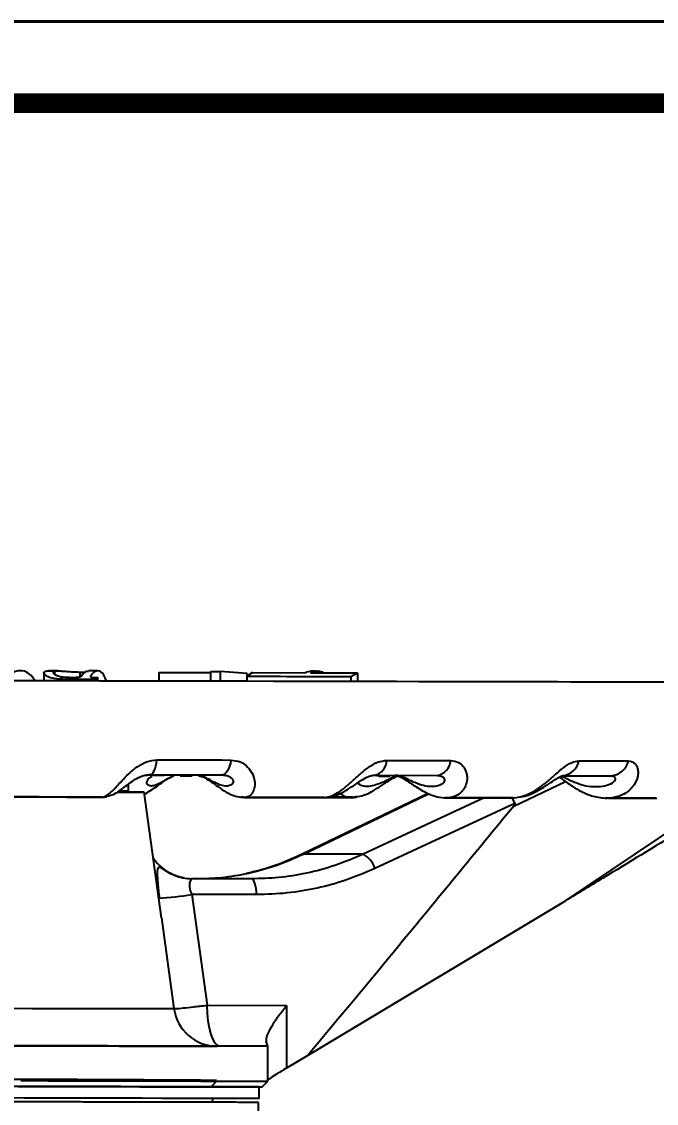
# Model space of a CAD drawing. Header units: millimetres. Extents: x 2126 to 3741, y 477 to 1658.
# Drawn here: x 2565.7 to 2675, y 1471.8 to 1658.1 of the extents above; entities that cross this region are included whole.
import ezdxf

# ---------------------------------------------------------------- set-up
doc = ezdxf.new("R2010")
doc.units = ezdxf.units.MM
doc.layers.add('AM_5', color=3, linetype='Continuous', lineweight=25)
doc.layers.add('粗实线', color=7, linetype='Continuous', lineweight=40)
doc.styles.add('SLDTEXTSTYLE1', font='txt.shx', dxfattribs={"width": 0.7, "bigfont": 'gbcbig.shx'})
doc.dimstyles.new('SLDDIMSTYLE12$0', dxfattribs={"dimtxt": 12, "dimasz": 10, "dimexe": 0, "dimexo": 0.0625, "dimgap": 0.875, "dimtad": 1, "dimdec": 1, "dimlfac": 1.8, "dimrnd": 1e-09, "dimzin": 12, "dimdsep": 46, "dimtxsty": 'SLDTEXTSTYLE1', "dimcen": 0.09, "dimdle": 8.16, "dimclrd": 3, "dimclre": 3, "dimadec": 0, "dimazin": 3, "dimtfac": 1, "dimtdec": 1, "dimtofl": 0, "dimtmove": 0, "dimatfit": 3, "dimfxl": 0, "dimfrac": 2, "dimtolj": 1, "dimlwd": 5, "dimlwe": 5, "dimarcsym": 0})

# ---------------------------------------------------------------- blocks, each defined once
blk = doc.blocks.new('*D20')
at = {"layer": 'AM_5', "color": 3, "lineweight": 5, "transparency": 16777216}
blk.add_line((2548.03, 1555.7), (2264.2, 1555.7), dxfattribs=at)
at = {"layer": 'AM_5', "color": 3, "linetype": 'Continuous', "lineweight": 5, "transparency": 16777216}
for p, q in [((2264.2, 1545.7), (2264.2, 1266.96)), ((2595.1, 1256.96), (2264.2, 1256.96))]:
    blk.add_line(p, q, dxfattribs=at)
at = {"layer": 'AM_5', "color": 3, "transparency": 16777216}
for points in [[(2262.53, 1545.7), (2265.86, 1545.7), (2264.2, 1555.7)], [(2262.53, 1266.96), (2265.86, 1266.96), (2264.2, 1256.96)]]:
    blk.add_solid(points, dxfattribs=at)
at = {"layer": 'Defpoints', "color": 0, "transparency": 16777216}
for p in [(2548.1, 1555.7), (2264.2, 1256.96), (2595.16, 1256.96)]:
    blk.add_point(p, dxfattribs=at)
at = {"layer": 'AM_5', "color": 0, "transparency": 16777216, "insert": (2257.32, 1403.65), "char_height": 12, "attachment_point": 5, "rotation": 90, "style": 'SLDTEXTSTYLE1'}
blk.add_mtext('\\A1;350', dxfattribs=at)
blk = doc.blocks.new('图框2')
blk.add_line((23795.37, 7810.82), (22181, 7810.82))
at = {"const_width": 3.38}
blk.add_lwpolyline([(23781.31, 7796.75), (22251.31, 7796.75), (22251.31, 6643.63), (23781.31, 6643.63)], close=True, dxfattribs=at)

msp = doc.modelspace()

# ---------------------------------------------------------------- linework, layer by layer
at = {"color": 7, "linetype": 'Continuous', "lineweight": 25}
for p, q in [((2569.541, 1545.877), (2569.538, 1544.533)), ((2571.98, 1546.275), (2570.389, 1546.278)), ((2571.41, 1546.184), (2571.409, 1545.633)), ((2578.709, 1544.805), (2573.257, 1544.78)), ((2573.257, 1544.525), (2573.257, 1544.78)), ((2575.044, 1545.088), (2573.99, 1545.091)), ((2575.739, 1546.061), (2575.737, 1545.192)), ((2575.739, 1546.061), (2576.727, 1546.058)), ((2578.788, 1546.26), (2577.264, 1546.263)), ((2577.644, 1545.251), (2577.644, 1545.447)), ((2578.294, 1545.106), (2578.87, 1545.113)), ((2578.87, 1545.113), (2578.709, 1544.805)), ((2578.709, 1544.514), (2578.709, 1544.805)), ((2578.869, 1544.513), (2578.87, 1545.113)), ((2589.378, 1546.006), (2589.375, 1544.493)), ((2589.378, 1546.006), (2598.288, 1545.992)), ((2598.285, 1544.472), (2598.288, 1546.155)), ((2598.288, 1546.155), (2599.899, 1546.152)), ((2599.899, 1546.152), (2599.896, 1544.469)), ((2604.578, 1545.826), (2599.899, 1546.152)), ((2604.515, 1545.336), (2604.513, 1544.459)), ((2605.478, 1545.959), (2604.515, 1545.336)), ((2604.577, 1545.376), (2604.578, 1545.826)), ((2605.478, 1545.959), (2614.607, 1545.937)), ((2615.489, 1545.934), (2623.563, 1545.913)), ((2616.736, 1546.179), (2615.839, 1546.181)), ((2622.389, 1545.283), (2622.387, 1544.42)), ((2622.389, 1545.283), (2623.563, 1545.913)), ((2623.563, 1545.913), (2623.559, 1544.418)), ((2569.573, 1544.535), (2566.046, 1544.542)), ((2587.797, 1528.359), (2587.586, 1528.359)), ((2587.929, 1528.358), (2587.59, 1528.359)), ((2587.797, 1528.359), (2600.258, 1528.332)), ((2588.095, 1528.211), (2587.889, 1528.388)), ((2590.24, 1528.207), (2588.095, 1528.211)), ((2593.006, 1528.201), (2595.119, 1528.197)), ((2625.84, 1528.184), (2626.503, 1528.276)), ((2627.3, 1528.129), (2626.331, 1528.278)), ((2626.503, 1528.276), (2637.269, 1528.253)), ((2627.3, 1528.129), (2629.105, 1528.125)), ((2658.854, 1528.207), (2667.19, 1528.189)), ((2584.135, 1525.622), (2584.138, 1526.771)), ((2650.456, 1522.971), (2659.376, 1527.208)), ((2579.699, 1524.521), (2580.427, 1524.595)), ((2589.804, 1503.698), (2586.809, 1525.346)), ((2603.517, 1524.545), (2604.261, 1524.47)), ((2604.162, 1524.462), (2604.03, 1524.493)), ((2604.049, 1524.46), (2607.692, 1524.452)), ((2635.732, 1525.128), (2613.937, 1514.627)), ((2614.236, 1514.699), (2635.796, 1525.093)), ((2617.854, 1524.433), (2618.004, 1524.447)), ((2617.982, 1524.442), (2618.123, 1524.458)), ((2622.692, 1524.478), (2618.448, 1524.488)), ((2619.019, 1524.477), (2622.959, 1524.468)), ((2622.38, 1524.422), (2623.101, 1524.553)), ((2622.535, 1524.5), (2622.386, 1524.511)), ((2622.959, 1524.468), (2622.535, 1524.5)), ((2622.959, 1524.468), (2623.412, 1524.504)), ((2623.461, 1524.618), (2623.019, 1524.478)), ((2645.363, 1524.386), (2624.524, 1514.676)), ((2638.584, 1524.47), (2639.223, 1524.398)), ((2639.076, 1524.389), (2638.584, 1524.47)), ((2650.158, 1524.376), (2650.64, 1523.44)), ((2666.821, 1524.333), (2666.372, 1524.385)), ((2666.511, 1524.411), (2666.999, 1524.344)), ((2666.821, 1524.333), (2666.511, 1524.411)), ((2650.64, 1523.44), (2626.535, 1512.205)), ((2659.007, 1506.434), (2681.859, 1521.769)), ((2595.757, 1510.459), (2594.999, 1510.46)), ((2605.302, 1510.438), (2595.048, 1510.46)), ((2595.017, 1507.744), (2597.658, 1488.659)), ((2606.169, 1507.72), (2595.017, 1507.744)), ((2659.007, 1506.434), (2615.029, 1480.01)), ((2589.804, 1503.695), (2591.964, 1488.081)), ((2597.658, 1488.659), (2611.312, 1488.63)), ((2611.312, 1488.63), (2611.347, 1477.841)), ((2608.075, 1481.59), (2599.909, 1481.608)), ((2607.874, 1482.363), (2607.874, 1482.261)), ((2608.131, 1475.59), (2608.144, 1481.59)), ((2615.029, 1480.01), (2611.347, 1477.841)), ((2599.259, 1475.609), (2599.259, 1475.712)), ((2608.245, 1475.89), (2608.131, 1475.808)), ((2599.259, 1475.609), (2598.376, 1474.611)), ((2606.624, 1472.594), (2606.629, 1474.593)), ((2607.129, 1474.592), (2608.131, 1475.59)), ((2598.623, 1471.952), (2598.625, 1472.61)), ((2607.054, 1423.417), (2606.523, 1471.935))]:
    msp.add_line(p, q, dxfattribs=at)
at = {"color": 7, "linetype": 'Continuous', "lineweight": 25, "flags": 128}
for points in [[(2676.317, 1544.305), (2672.763, 1544.313), (2668.903, 1544.321), (2664.745, 1544.33), (2660.298, 1544.34), (2655.571, 1544.35), (2650.576, 1544.36), (2645.322, 1544.371), (2639.823, 1544.383), (2634.089, 1544.395), (2628.134, 1544.408), (2621.97, 1544.421), (2615.611, 1544.435), (2609.072, 1544.449), (2602.365, 1544.463), (2595.507, 1544.478), (2588.512, 1544.493), (2581.395, 1544.508), (2574.173, 1544.523), (2566.861, 1544.539), (2559.475, 1544.555)], [(2598.423, 1544.473), (2596.066, 1544.478), (2593.694, 1544.483), (2591.305, 1544.488), (2588.902, 1544.494), (2586.484, 1544.499), (2584.053, 1544.504), (2581.609, 1544.509), (2579.152, 1544.514)], [(2599.896, 1544.469), (2599.695, 1544.469), (2599.494, 1544.47), (2599.292, 1544.47), (2599.091, 1544.471), (2598.89, 1544.471), (2598.688, 1544.471), (2598.487, 1544.472), (2598.285, 1544.472)], [(2604.575, 1544.46), (2604.255, 1544.461), (2602.154, 1544.465), (2600.039, 1544.47)], [(2693.623, 1544.269), (2693.435, 1544.269), (2692.87, 1544.271), (2691.93, 1544.273), (2690.617, 1544.275), (2688.934, 1544.279), (2686.885, 1544.283), (2684.475, 1544.289), (2681.709, 1544.295), (2678.595, 1544.301), (2675.139, 1544.309), (2671.349, 1544.317), (2667.235, 1544.326), (2662.806, 1544.335), (2658.073, 1544.345), (2653.046, 1544.356), (2647.737, 1544.368), (2642.16, 1544.379), (2636.326, 1544.392), (2630.25, 1544.405), (2623.947, 1544.419), (2623.559, 1544.419)], [(2587.797, 1528.359), (2587.995, 1528.404), (2588.188, 1528.538), (2588.373, 1528.76), (2588.545, 1529.063), (2588.7, 1529.442), (2588.835, 1529.886), (2588.946, 1530.387), (2589.031, 1530.932)], [(2589.031, 1530.932), (2590.646, 1530.929), (2592.254, 1530.925), (2593.857, 1530.922), (2595.453, 1530.919), (2597.043, 1530.915), (2598.626, 1530.912), (2600.203, 1530.908), (2601.773, 1530.905)], [(2601.773, 1530.905), (2601.668, 1530.36), (2601.532, 1529.859), (2601.367, 1529.415), (2601.176, 1529.037), (2600.965, 1528.733), (2600.739, 1528.512), (2600.501, 1528.377), (2600.258, 1528.332)], [(2628.609, 1530.848), (2630.021, 1530.845), (2631.422, 1530.842), (2632.814, 1530.839), (2634.196, 1530.836), (2635.567, 1530.833), (2636.928, 1530.83), (2638.278, 1530.827), (2639.618, 1530.824)], [(2661.688, 1530.777), (2662.801, 1530.775), (2663.9, 1530.773), (2664.986, 1530.77), (2666.059, 1530.768), (2667.118, 1530.766), (2668.163, 1530.763), (2669.195, 1530.761), (2670.213, 1530.759)], [(2582.163, 1525.356), (2583.342, 1525.353), (2584.72, 1525.35), (2585.756, 1525.348), (2586.443, 1525.346), (2586.775, 1525.346), (2586.751, 1525.346), (2586.371, 1525.346), (2585.638, 1525.348), (2584.555, 1525.35), (2583.131, 1525.353), (2582.207, 1525.355)], [(2607.692, 1524.452), (2608.969, 1524.449), (2610.24, 1524.446), (2611.504, 1524.444), (2612.762, 1524.441), (2614.014, 1524.438), (2615.259, 1524.436), (2616.497, 1524.433), (2617.729, 1524.43)], [(2618.225, 1524.431), (2619.142, 1524.429), (2620.791, 1524.425), (2622.426, 1524.422)], [(2638.869, 1524.385), (2639.525, 1524.384), (2640.178, 1524.382), (2640.828, 1524.381), (2641.475, 1524.38), (2642.118, 1524.378), (2642.758, 1524.377), (2643.395, 1524.376), (2644.029, 1524.374)], [(2644.029, 1524.374), (2644.809, 1524.373), (2645.584, 1524.371), (2646.354, 1524.369), (2647.118, 1524.368), (2647.878, 1524.366), (2648.632, 1524.364), (2649.381, 1524.363), (2650.125, 1524.361)], [(2666.793, 1524.326), (2667.571, 1524.324), (2668.629, 1524.322), (2669.668, 1524.32), (2670.686, 1524.317), (2671.684, 1524.315), (2672.661, 1524.313), (2673.617, 1524.311), (2674.553, 1524.309)], [(2613.937, 1514.628), (2614.02, 1514.672), (2614.236, 1514.699)], [(2624.524, 1514.676), (2623.674, 1514.678), (2622.696, 1514.68), (2621.592, 1514.683), (2620.363, 1514.685), (2619.011, 1514.688), (2617.537, 1514.692), (2615.945, 1514.695), (2614.236, 1514.699)], [(2606.169, 1507.72), (2606.144, 1508.259), (2606.09, 1508.772), (2606.007, 1509.241), (2605.899, 1509.651), (2605.77, 1509.986), (2605.624, 1510.234), (2605.466, 1510.386), (2605.302, 1510.438)], [(2546.477, 1488.178), (2550.948, 1488.168), (2555.31, 1488.159), (2559.533, 1488.15), (2563.593, 1488.141), (2567.463, 1488.133), (2571.12, 1488.125), (2574.541, 1488.118), (2577.704, 1488.111), (2580.591, 1488.105), (2583.182, 1488.1), (2585.463, 1488.095), (2587.418, 1488.091), (2589.036, 1488.087), (2590.306, 1488.085), (2591.221, 1488.083), (2591.775, 1488.081), (2591.964, 1488.081)], [(2599.909, 1481.608), (2599.483, 1481.742), (2599.073, 1482.138), (2598.693, 1482.781), (2598.357, 1483.65), (2598.077, 1484.712), (2597.862, 1485.93), (2597.721, 1487.262), (2597.658, 1488.659)], [(2608.075, 1481.59), (2608.113, 1481.59), (2607.769, 1481.591), (2607.044, 1481.593), (2605.941, 1481.595), (2604.466, 1481.598), (2602.627, 1481.602), (2600.433, 1481.607), (2597.896, 1481.612), (2595.027, 1481.618), (2591.843, 1481.625), (2588.359, 1481.632), (2584.593, 1481.64), (2580.564, 1481.649), (2576.293, 1481.658), (2571.801, 1481.668), (2567.112, 1481.678), (2562.25, 1481.688), (2557.239, 1481.699), (2552.105, 1481.71), (2546.874, 1481.721)], [(2565.577, 1475.784), (2570.232, 1475.774), (2574.705, 1475.765), (2578.976, 1475.756), (2583.023, 1475.747), (2586.827, 1475.739), (2590.369, 1475.731), (2593.633, 1475.724), (2596.601, 1475.718), (2599.259, 1475.712)], [(2565.577, 1475.681), (2570.231, 1475.671), (2574.705, 1475.661), (2578.976, 1475.652), (2583.023, 1475.644), (2586.827, 1475.636), (2590.369, 1475.628), (2593.632, 1475.621), (2596.6, 1475.615), (2599.259, 1475.609)], [(2606.629, 1474.594), (2606.454, 1474.594), (2605.929, 1474.595), (2605.058, 1474.597), (2603.843, 1474.599), (2602.292, 1474.603), (2600.411, 1474.607), (2598.21, 1474.611), (2595.698, 1474.617), (2592.888, 1474.623), (2589.794, 1474.629), (2586.429, 1474.636), (2582.811, 1474.644), (2578.955, 1474.652), (2574.882, 1474.661), (2570.609, 1474.67), (2566.158, 1474.68), (2561.549, 1474.69)], [(2565.143, 1474.682), (2569.735, 1474.672), (2574.149, 1474.663), (2578.363, 1474.654), (2582.356, 1474.645), (2586.11, 1474.637), (2589.605, 1474.63), (2592.824, 1474.623), (2595.753, 1474.617), (2598.376, 1474.611)], [(2598.376, 1474.611), (2600.706, 1474.606), (2602.691, 1474.602), (2604.318, 1474.598), (2605.581, 1474.596), (2606.472, 1474.594), (2606.988, 1474.593), (2607.129, 1474.592)], [(2599.259, 1475.609), (2601.621, 1475.604), (2603.632, 1475.6), (2605.282, 1475.596), (2606.562, 1475.594), (2607.466, 1475.592), (2607.988, 1475.591), (2608.131, 1475.59)], [(2606.624, 1472.594), (2606.449, 1472.594), (2605.925, 1472.595), (2605.053, 1472.597), (2603.839, 1472.599), (2602.288, 1472.603), (2600.407, 1472.607), (2598.206, 1472.611), (2595.694, 1472.617), (2592.884, 1472.623), (2589.79, 1472.629), (2586.425, 1472.636), (2582.806, 1472.644), (2578.951, 1472.652), (2574.877, 1472.661), (2570.605, 1472.67), (2566.153, 1472.68), (2561.545, 1472.69)]]:
    msp.add_lwpolyline(points, dxfattribs=at)
at = {"color": 7, "linetype": 'Continuous', "lineweight": 25}
for centre, radius, start, end in [((2625.848, 1530.961), 2.763, 283.71071, 357.65791), ((2636.749, 1531.086), 2.88, 280.39224, 354.78917), ((2658.554, 1531.386), 3.193, 275.38119, 349.01323), ((2666.963, 1531.519), 3.338, 273.90363, 346.83852), ((2595.133, 1518.607), 8.163, 214.11019, 245.44357), ((2622.803, 1511.222), 3.86, 14.77003, 63.52904), ((2595.067, 1518.48), 8.02, 247.49374, 269.8614), ((2584.893, 1572.374), 65.419, 273.89088, 278.90272), ((2599.394, 1489.109), 7.5, 187.87748, 269.87749)]:
    msp.add_arc(centre, radius, start, end, dxfattribs=at)
for points, knots in [([(2568.09, 1544.536), (2567.77, 1544.967), (2566.943, 1546.081), (2565.652, 1546.397), (2564.47, 1546.136), (2563.648, 1545.635), (2563.154, 1545.093), (2562.936, 1544.853)], [0, 0, 0, 0, 0.20538407, 0.53154575, 0.6962645, 0.86571858, 1, 1, 1, 1]), ([(2573.257, 1544.78), (2572.59, 1544.809), (2571.489, 1544.856), (2570.308, 1545.199), (2569.685, 1545.553), (2569.457, 1545.93), (2569.634, 1546.083), (2569.733, 1546.168)], [0, 0, 0, 0, 0.2904242, 0.4791568, 0.6380876, 0.7972637, 1, 1, 1, 1]), ([(2569.733, 1546.168), (2569.934, 1546.227), (2570.242, 1546.317), (2570.986, 1546.243), (2571.243, 1546.218)], [0, 0, 0, 0, 0.6542152, 1, 1, 1, 1]), ([(2573.99, 1545.091), (2573.496, 1545.108), (2572.693, 1545.136), (2571.805, 1545.371), (2571.32, 1545.658), (2571.141, 1545.98), (2571.316, 1546.113), (2571.41, 1546.184)], [0, 0, 0, 0, 0.25993357, 0.42159435, 0.58406301, 0.77645614, 1, 1, 1, 1]), ([(2571.41, 1546.184), (2571.577, 1546.229), (2571.849, 1546.302), (2572.632, 1546.241), (2573.511, 1546.162), (2574.531, 1546.085), (2575.285, 1546.064), (2575.696, 1546.061), (2575.739, 1546.061)], [0, 0, 0, 0, 0.2685044, 0.4379066, 0.6082478, 0.7778738, 0.976771, 1, 1, 1, 1]), ([(2576.115, 1545.442), (2576.068, 1545.386), (2575.996, 1545.3), (2575.766, 1545.194), (2575.533, 1545.132), (2575.284, 1545.092), (2575.119, 1545.089), (2575.044, 1545.088)], [0, 0, 0, 0, 0.30576076, 0.47235167, 0.63798104, 0.83773254, 1, 1, 1, 1]), ([(2577.228, 1546.105), (2577.086, 1546.144), (2576.705, 1546.248), (2576.343, 1545.753), (2576.115, 1545.442)], [0, 0, 0, 0, 0.3704922, 1, 1, 1, 1]), ([(2577.644, 1545.447), (2577.619, 1545.397), (2577.581, 1545.321), (2577.629, 1545.217), (2577.747, 1545.152), (2577.975, 1545.109), (2578.172, 1545.107), (2578.294, 1545.106)], [0, 0, 0, 0, 0.2742213, 0.4218346, 0.5710505, 0.7336104, 1, 1, 1, 1]), ([(2580.326, 1544.51), (2580.181, 1544.87), (2579.747, 1545.944), (2578.863, 1546.434), (2578.099, 1546.08), (2577.71, 1545.538), (2577.644, 1545.447)], [0, 0, 0, 0, 0.1864973, 0.5560674, 0.9256862, 1, 1, 1, 1]), ([(2604.515, 1545.336), (2607.579, 1545.327), (2613.721, 1545.31), (2619.495, 1545.292), (2622.389, 1545.283)], [0, 0, 0, 0, 0.498853, 1, 1, 1, 1]), ([(2616.819, 1545.931), (2616.712, 1545.996), (2616.001, 1546.426), (2615.248, 1546.161), (2614.607, 1545.937)], [0, 0, 0, 0, 0.150179, 1, 1, 1, 1]), ([(2615.489, 1545.934), (2616.179, 1546.172), (2616.961, 1546.442), (2617.69, 1545.982), (2617.776, 1545.928)], [0, 0, 0, 0, 0.8829321, 1, 1, 1, 1]), ([(2579.699, 1524.521), (2579.91, 1524.583), (2580.322, 1524.705), (2581.094, 1525.326), (2581.958, 1526.208), (2582.977, 1527.331), (2584.155, 1528.559), (2585.57, 1529.752), (2587.231, 1530.725), (2588.432, 1530.863), (2589.031, 1530.932)], [0, 0, 0, 0, 0.1279379, 0.24972, 0.3803197, 0.4997335, 0.6244222, 0.7495462, 0.8749776, 1, 1, 1, 1]), ([(2601.773, 1530.905), (2602.331, 1530.834), (2603.448, 1530.692), (2604.717, 1529.721), (2605.528, 1528.527), (2605.885, 1527.297), (2605.876, 1526.171), (2605.559, 1525.284), (2605.011, 1524.659), (2604.515, 1524.534), (2604.261, 1524.47)], [0, 0, 0, 0, 0.1246251, 0.249715, 0.3749212, 0.4997425, 0.6192768, 0.750014, 0.8718903, 1, 1, 1, 1]), ([(2617.982, 1524.442), (2618.34, 1524.507), (2619.04, 1524.634), (2620.205, 1525.258), (2621.21, 1526.003), (2622.045, 1526.715), (2622.675, 1527.278), (2623.323, 1527.869), (2624.236, 1528.688), (2625.438, 1529.675), (2627.015, 1530.641), (2628.078, 1530.779), (2628.609, 1530.848)], [0, 0, 0, 0, 0.1279414, 0.2496336, 0.3801677, 0.4412102, 0.4997094, 0.5635741, 0.62457, 0.749642, 0.8750219, 1, 1, 1, 1]), ([(2639.618, 1530.824), (2640.084, 1530.757), (2640.781, 1530.657), (2641.483, 1530.122), (2641.9, 1529.634), (2642.202, 1529.065), (2642.38, 1528.466), (2642.443, 1527.846), (2642.383, 1527.058), (2642.126, 1526.316), (2641.708, 1525.676), (2641.184, 1525.124), (2640.382, 1524.597), (2639.616, 1524.466), (2639.223, 1524.398)], [0, 0, 0, 0, 0.1244795, 0.1858912, 0.249872, 0.3110952, 0.3752088, 0.436224, 0.5001105, 0.6195221, 0.6833857, 0.7502835, 0.8719702, 1, 1, 1, 1]), ([(2650.525, 1524.376), (2651.005, 1524.444), (2651.942, 1524.579), (2653.414, 1525.209), (2654.622, 1525.956), (2655.574, 1526.667), (2656.267, 1527.229), (2656.954, 1527.817), (2657.881, 1528.633), (2659.026, 1529.613), (2660.41, 1530.572), (2661.263, 1530.709), (2661.688, 1530.777)], [0, 0, 0, 0, 0.1280123, 0.2496484, 0.3801598, 0.4412035, 0.4997139, 0.5635725, 0.6245757, 0.7496418, 0.8750168, 1, 1, 1, 1]), ([(2670.213, 1530.759), (2670.556, 1530.693), (2671.068, 1530.594), (2671.518, 1530.065), (2671.749, 1529.581), (2671.866, 1529.017), (2671.864, 1528.422), (2671.749, 1527.806), (2671.46, 1527.022), (2670.974, 1526.282), (2670.326, 1525.641), (2669.574, 1525.087), (2668.484, 1524.554), (2667.502, 1524.415), (2666.999, 1524.344)], [0, 0, 0, 0, 0.1244747, 0.1859038, 0.2498832, 0.3111024, 0.3751949, 0.4362198, 0.5001014, 0.6195285, 0.6833831, 0.7502623, 0.8718892, 1, 1, 1, 1]), ([(2579.87, 1524.589), (2580.414, 1524.675), (2581.711, 1524.878), (2583.184, 1526.055), (2584.671, 1527.196), (2585.822, 1527.918), (2586.977, 1528.364), (2587.647, 1528.386), (2587.98, 1528.397)], [0, 0, 0, 0, 0.21651, 0.5165419, 0.6570432, 0.7800658, 0.8904523, 1, 1, 1, 1]), ([(2585.721, 1527.806), (2585.789, 1527.843), (2586.123, 1528.021), (2586.861, 1528.288), (2587.485, 1528.335), (2587.797, 1528.359)], [0, 0, 0, 0, 0.1146699, 0.5571038, 1, 1, 1, 1]), ([(2586.858, 1524.985), (2587.561, 1525.407), (2588.602, 1526.032), (2590.107, 1527.171), (2590.983, 1527.775), (2591.435, 1527.936), (2591.484, 1527.953)], [0, 0, 0, 0, 0.5112128, 0.7576418, 0.9734468, 1, 1, 1, 1]), ([(2591.932, 1528.111), (2591.732, 1528.047), (2591.234, 1527.885), (2590.514, 1527.478), (2589.632, 1526.958), (2588.819, 1526.531), (2588.068, 1526.376), (2587.493, 1526.53), (2587.227, 1526.962), (2587.4, 1527.487), (2587.7, 1527.866), (2588.04, 1528.008), (2588.136, 1528.048)], [0, 0, 0, 0, 0.048877, 0.1220733, 0.2021553, 0.3553953, 0.5091194, 0.6628416, 0.8162433, 0.8929299, 0.9694545, 1, 1, 1, 1]), ([(2600.258, 1528.332), (2600.555, 1528.308), (2601.149, 1528.259), (2601.807, 1527.899), (2602.141, 1527.457), (2602.173, 1526.927), (2601.756, 1526.503), (2601.003, 1526.346), (2600.083, 1526.503), (2599.146, 1526.931), (2598.189, 1527.469), (2597.336, 1527.913), (2596.399, 1528.27), (2595.781, 1528.318), (2595.472, 1528.342)], [0, 0, 0, 0, 0.0625764, 0.1252848, 0.1848997, 0.2501233, 0.3749307, 0.5001323, 0.6253324, 0.7502715, 0.8127295, 0.8750555, 0.937394, 1, 1, 1, 1]), ([(2596.184, 1528.254), (2596.422, 1528.184), (2596.891, 1528.045), (2597.653, 1527.641), (2598.554, 1527.052), (2599.384, 1526.429), (2600.451, 1525.665), (2601.562, 1525.015), (2602.889, 1524.545), (2603.668, 1524.489), (2604.086, 1524.459)], [0, 0, 0, 0, 0.0889663, 0.1751205, 0.2608238, 0.4140952, 0.5091872, 0.7133094, 0.8458673, 1, 1, 1, 1]), ([(2618.191, 1524.522), (2618.764, 1524.589), (2619.78, 1524.708), (2621.204, 1525.419), (2622.507, 1526.228), (2623.792, 1527.127), (2624.853, 1527.784), (2625.584, 1528.113), (2626.225, 1528.321), (2626.58, 1528.317), (2626.816, 1528.314)], [0, 0, 0, 0, 0.1931622, 0.3431372, 0.4976624, 0.6438486, 0.7721107, 0.8302316, 0.8868982, 1, 1, 1, 1]), ([(2623.293, 1524.588), (2623.736, 1524.642), (2624.633, 1524.75), (2625.954, 1525.409), (2627.283, 1526.215), (2628.587, 1527.125), (2629.64, 1527.772), (2630.271, 1528.073), (2630.485, 1528.139), (2630.544, 1528.157)], [0, 0, 0, 0, 0.18164271, 0.36727014, 0.5589206, 0.74049031, 0.89984997, 0.97204441, 1, 1, 1, 1]), ([(2630.629, 1528.185), (2630.546, 1528.175), (2630.189, 1528.134), (2629.49, 1527.834), (2628.606, 1527.404), (2627.539, 1526.873), (2626.388, 1526.45), (2625.206, 1526.302), (2624.161, 1526.424), (2623.761, 1526.792), (2623.576, 1526.963)], [0, 0, 0, 0, 0.0271102, 0.1179757, 0.2043592, 0.2988689, 0.479717, 0.6611364, 0.8425534, 1, 1, 1, 1]), ([(2637.269, 1528.253), (2637.518, 1528.229), (2638.018, 1528.18), (2638.483, 1527.821), (2638.591, 1527.379), (2638.308, 1526.85), (2637.5, 1526.426), (2636.303, 1526.271), (2634.965, 1526.429), (2633.722, 1526.857), (2632.608, 1527.395), (2631.716, 1527.84), (2630.829, 1528.196), (2630.29, 1528.244), (2630.02, 1528.269)], [0, 0, 0, 0, 0.0625764, 0.1252848, 0.1848997, 0.2501233, 0.3749307, 0.5001323, 0.6253324, 0.7502715, 0.8127295, 0.8750555, 0.937394, 1, 1, 1, 1]), ([(2630.036, 1528.269), (2630.136, 1528.26), (2630.327, 1528.244), (2630.754, 1528.098), (2631.275, 1527.841), (2631.984, 1527.414), (2632.801, 1526.855), (2634.113, 1525.961), (2635.574, 1525.12), (2637.343, 1524.498), (2638.361, 1524.424), (2638.903, 1524.385)], [0, 0, 0, 0, 0.0777037, 0.1483677, 0.214032, 0.2764184, 0.3843681, 0.4692883, 0.6935309, 0.8367965, 1, 1, 1, 1]), ([(2651.527, 1524.569), (2651.803, 1524.6), (2652.662, 1524.694), (2654.228, 1525.391), (2655.72, 1526.273), (2656.955, 1527.115), (2657.707, 1527.621), (2658.327, 1527.983), (2658.753, 1528.182), (2659.092, 1528.278), (2659.212, 1528.256), (2659.275, 1528.245)], [0, 0, 0, 0, 0.0899247, 0.2789122, 0.5096722, 0.5968017, 0.7160872, 0.7813852, 0.8495991, 0.9218501, 1, 1, 1, 1]), ([(2658.292, 1527.955), (2658.308, 1527.945), (2658.443, 1527.863), (2658.9, 1527.551), (2659.656, 1527.005), (2660.749, 1526.24), (2662.249, 1525.355), (2664.232, 1524.522), (2665.714, 1524.395), (2666.518, 1524.326)], [0, 0, 0, 0, 0.011447, 0.0948112, 0.1948902, 0.3296954, 0.5082648, 0.7331009, 1, 1, 1, 1]), ([(2667.19, 1528.189), (2667.376, 1528.165), (2667.747, 1528.117), (2667.986, 1527.758), (2667.861, 1527.317), (2667.283, 1526.788), (2666.139, 1526.365), (2664.579, 1526.21), (2662.915, 1526.37), (2661.452, 1526.796), (2660.253, 1527.34), (2659.391, 1527.768), (2658.838, 1528.055), (2658.605, 1528.095), (2658.591, 1528.097)], [0, 0, 0, 0, 0.066471, 0.1330822, 0.1964075, 0.2656904, 0.3982655, 0.5312595, 0.6642517, 0.7969668, 0.863312, 0.929517, 0.9957353, 1, 1, 1, 1]), ([(2528.209, 1524.63), (2532.622, 1524.62), (2541.404, 1524.602), (2554.462, 1524.574), (2567.272, 1524.547), (2575.57, 1524.53), (2579.699, 1524.521)], [0, 0, 0, 0, 0.2537268, 0.5049693, 0.7537271, 1, 1, 1, 1]), ([(2579.625, 1524.514), (2576.414, 1524.52), (2569.978, 1524.534), (2560.813, 1524.553), (2552.252, 1524.572), (2544.306, 1524.589), (2536.307, 1524.606), (2530.953, 1524.617), (2528.277, 1524.623)], [0, 0, 0, 0, 0.19237048, 0.38548979, 0.53835783, 0.69122587, 0.84561294, 1, 1, 1, 1]), ([(2579.625, 1524.514), (2579.85, 1524.524), (2580.117, 1524.536), (2580.384, 1524.586), (2580.427, 1524.595)], [0, 0, 0, 0, 0.838527, 1, 1, 1, 1]), ([(2582.467, 1525.626), (2582.938, 1525.625), (2583.926, 1525.623), (2584.063, 1525.622), (2584.135, 1525.622)], [0, 0, 0, 0, 0.4764157, 1, 1, 1, 1]), ([(2583.895, 1525.352), (2583.855, 1525.388), (2583.794, 1525.443), (2583.797, 1525.577), (2583.799, 1525.623)], [0, 0, 0, 0, 0.6617391, 1, 1, 1, 1]), ([(2604.162, 1524.462), (2603.966, 1524.473), (2603.732, 1524.486), (2603.547, 1524.537), (2603.517, 1524.545)], [0, 0, 0, 0, 0.8392222, 1, 1, 1, 1]), ([(2617.854, 1524.433), (2615.62, 1524.438), (2611.148, 1524.447), (2606.492, 1524.457), (2604.162, 1524.462)], [0, 0, 0, 0, 0.4994087, 1, 1, 1, 1]), ([(2604.261, 1524.47), (2606.591, 1524.465), (2611.257, 1524.455), (2615.738, 1524.446), (2617.982, 1524.442)], [0, 0, 0, 0, 0.4994075, 1, 1, 1, 1]), ([(2618.123, 1524.458), (2618.237, 1524.464), (2618.391, 1524.473), (2618.554, 1524.505), (2618.595, 1524.513)], [0, 0, 0, 0, 0.7502436, 1, 1, 1, 1]), ([(2622.386, 1524.511), (2622.056, 1524.499), (2621.355, 1524.474), (2620.875, 1524.932), (2620.621, 1525.175)], [0, 0, 0, 0, 0.4701941, 1, 1, 1, 1]), ([(2650.356, 1524.366), (2648.545, 1524.37), (2644.917, 1524.377), (2641.024, 1524.385), (2639.076, 1524.389)], [0, 0, 0, 0, 0.499408, 1, 1, 1, 1]), ([(2639.223, 1524.398), (2641.17, 1524.394), (2645.07, 1524.387), (2648.705, 1524.379), (2650.525, 1524.376)], [0, 0, 0, 0, 0.4994067, 1, 1, 1, 1]), ([(2674.92, 1524.317), (2673.653, 1524.32), (2671.117, 1524.325), (2668.254, 1524.33), (2666.821, 1524.333)], [0, 0, 0, 0, 0.4994071, 1, 1, 1, 1]), ([(2666.999, 1524.344), (2668.431, 1524.341), (2671.299, 1524.335), (2673.839, 1524.331), (2675.111, 1524.328)], [0, 0, 0, 0, 0.4994057, 1, 1, 1, 1]), ([(2650.456, 1522.971), (2643.862, 1514.933), (2632.087, 1500.58), (2620.241, 1486.295), (2615.029, 1480.01)], [0, 0, 0, 0, 0.5600004, 1, 1, 1, 1]), ([(2650.64, 1523.44), (2650.646, 1523.42), (2650.661, 1523.375), (2650.647, 1523.277), (2650.583, 1523.134), (2650.505, 1523.033), (2650.456, 1522.971)], [0, 0, 0, 0, 0.1147934, 0.2642503, 0.5426543, 1, 1, 1, 1]), ([(2682.303, 1520.635), (2681.212, 1519.965), (2675.759, 1516.611), (2667.989, 1511.875), (2661.279, 1507.811), (2659.007, 1506.434)], [0, 0, 0, 0, 0.1418804, 0.7094415, 1, 1, 1, 1]), ([(2595.757, 1510.459), (2597.242, 1510.501), (2600.274, 1510.589), (2604.882, 1511.375), (2609.6, 1512.66), (2612.671, 1514.011), (2614.236, 1514.699)], [0, 0, 0, 0, 0.2354209, 0.48057, 0.7354347, 1, 1, 1, 1]), ([(2613.937, 1514.627), (2612.882, 1514.152), (2610.503, 1513.079), (2607.302, 1512.006), (2605.152, 1511.536), (2604.398, 1511.371)], [0, 0, 0, 0, 0.3410507, 0.7689708, 1, 1, 1, 1]), ([(2624.524, 1514.676), (2622.91, 1513.989), (2619.743, 1512.638), (2614.844, 1511.353), (2610.039, 1510.568), (2606.859, 1510.481), (2605.302, 1510.438)], [0, 0, 0, 0, 0.2645644, 0.5194287, 0.7645782, 1, 1, 1, 1]), ([(2593.682, 1510.58), (2593.219, 1510.69), (2592.298, 1510.907), (2591.102, 1511.481), (2590.142, 1512.078), (2589.602, 1512.401), (2589.322, 1512.421), (2589.177, 1512.284), (2589.095, 1511.96), (2589.061, 1511.214), (2589.157, 1509.645), (2589.33, 1508), (2589.425, 1507.096)], [0, 0, 0, 0, 0.1033689, 0.2053754, 0.3058264, 0.4078371, 0.4617314, 0.5190392, 0.5812, 0.6494695, 0.8073596, 1, 1, 1, 1]), ([(2626.535, 1512.205), (2624.927, 1511.516), (2621.708, 1510.138), (2616.638, 1508.767), (2611.447, 1507.876), (2607.932, 1507.772), (2606.169, 1507.72)], [0, 0, 0, 0, 0.2492462, 0.4987214, 0.7485201, 1, 1, 1, 1]), ([(2595.048, 1510.46), (2594.978, 1510.421), (2594.841, 1510.344), (2594.662, 1509.842), (2594.617, 1509.288), (2594.655, 1508.807), (2594.783, 1508.272), (2594.937, 1507.924), (2595.017, 1507.744)], [0, 0, 0, 0, 0.2616178, 0.5161546, 0.6376198, 0.7555299, 0.8740541, 1, 1, 1, 1]), ([(2591.964, 1488.081), (2592.046, 1488.076), (2592.21, 1488.067), (2593.453, 1488.183), (2595.277, 1488.378), (2596.864, 1488.565), (2597.658, 1488.659)], [0, 0, 0, 0, 0.2503671, 0.5005248, 0.7501034, 1, 1, 1, 1]), ([(2607.863, 1482.302), (2607.889, 1482.69), (2607.939, 1483.467), (2608.806, 1485.083), (2609.927, 1486.808), (2610.85, 1488.022), (2611.312, 1488.63)], [0, 0, 0, 0, 0.2499493, 0.4997481, 0.749457, 1, 1, 1, 1]), ([(2548.145, 1481.718), (2550.412, 1481.713), (2554.997, 1481.704), (2561.648, 1481.689), (2568.125, 1481.676), (2574.281, 1481.662), (2579.988, 1481.65), (2585.098, 1481.639), (2589.515, 1481.63), (2593.161, 1481.622), (2595.98, 1481.616), (2597.946, 1481.612), (2599.15, 1481.609), (2599.302, 1481.609), (2599.378, 1481.609)], [0, 0, 0, 0, 0.079193, 0.1601594, 0.2427828, 0.3278545, 0.4136411, 0.5, 0.5863536, 0.6721403, 0.7572171, 0.8398354, 0.9208043, 1, 1, 1, 1]), ([(2599.909, 1481.608), (2599.835, 1481.608), (2599.687, 1481.608), (2599.517, 1481.609), (2599.401, 1481.609), (2599.385, 1481.609), (2599.378, 1481.609)], [0, 0, 0, 0, 0.2501498, 0.4993715, 0.7492584, 1, 1, 1, 1]), ([(2607.863, 1482.302), (2607.929, 1482.004), (2608.012, 1481.622), (2608.063, 1481.596), (2608.075, 1481.59)], [0, 0, 0, 0, 0.7808444, 1, 1, 1, 1]), ([(2611.347, 1477.841), (2610.669, 1477.435), (2609.499, 1476.732), (2608.592, 1476.134), (2608.3, 1475.929), (2608.245, 1475.89)], [0, 0, 0, 0, 0.5280154, 0.9113192, 1, 1, 1, 1]), ([(2599.259, 1475.712), (2598.234, 1475.72), (2596.185, 1475.735), (2592.519, 1475.759), (2588.425, 1475.783), (2583.923, 1475.806), (2579.106, 1475.83), (2573.969, 1475.853), (2568.489, 1475.876), (2561.73, 1475.902), (2553.592, 1475.931), (2547.212, 1475.95), (2543.995, 1475.96)], [0, 0, 0, 0, 0.0890091, 0.1780183, 0.2696134, 0.3612084, 0.4502175, 0.5392267, 0.6308217, 0.7224168, 0.8600381, 1, 1, 1, 1])]:
    msp.add_open_spline(points, degree=3, knots=knots, dxfattribs=at)
for points in [[(2601.61, 1510.446), (2600.765, 1510.448), (2599.075, 1510.451), (2596.863, 1510.456), (2595.757, 1510.459)], [(2605.302, 1510.438), (2604.826, 1510.439), (2603.875, 1510.441), (2602.365, 1510.444), (2601.61, 1510.446)], [(2606.523, 1471.935), (2606.402, 1471.935), (2606.159, 1471.936), (2604.21, 1471.94), (2601.134, 1471.946), (2596.87, 1471.956), (2591.522, 1471.967), (2585.173, 1471.98), (2577.934, 1471.996), (2569.928, 1472.013), (2561.292, 1472.031), (2552.175, 1472.051), (2542.731, 1472.071), (2533.123, 1472.092), (2523.515, 1472.112), (2514.072, 1472.132), (2504.954, 1472.152), (2496.318, 1472.17), (2488.312, 1472.187), (2481.073, 1472.203), (2474.724, 1472.217), (2469.376, 1472.228), (2465.113, 1472.237), (2462.037, 1472.244), (2460.087, 1472.248), (2459.845, 1472.249), (2459.723, 1472.249)], [(2598.623, 1471.952), (2598.515, 1471.952), (2598.299, 1471.953), (2596.559, 1471.956), (2593.814, 1471.962), (2590.009, 1471.97), (2585.237, 1471.98), (2579.571, 1471.992), (2573.111, 1472.006), (2565.967, 1472.021), (2558.261, 1472.038), (2550.124, 1472.055), (2541.697, 1472.073), (2535.981, 1472.086), (2533.123, 1472.092)]]:
    msp.add_open_spline(points, degree=3, dxfattribs=at)

# ---------------------------------------------------------------- block references
at = {"layer": '粗实线', "linetype": 'ByBlock'}
msp.add_blockref('图框2', (-20054.634, -6152.73), dxfattribs=at)

# ---------------------------------------------------------------- dimensions: what is measured, and where the dimension line sits
at = {"layer": 'AM_5'}
dim = msp.add_linear_dim(base=(2264.196, 1256.959), p1=(2548.096, 1555.7), p2=(2595.163, 1256.959), angle=90, text='350', dimstyle='SLDDIMSTYLE12$0', override={"dimlfac": 1}, dxfattribs=at)
dim.commit()
dim.dimension.update_dxf_attribs({"geometry": '*D20', "text_midpoint": (2264.196, 1403.647), "dimtype": 160})

doc.saveas('drawing.dxf')
